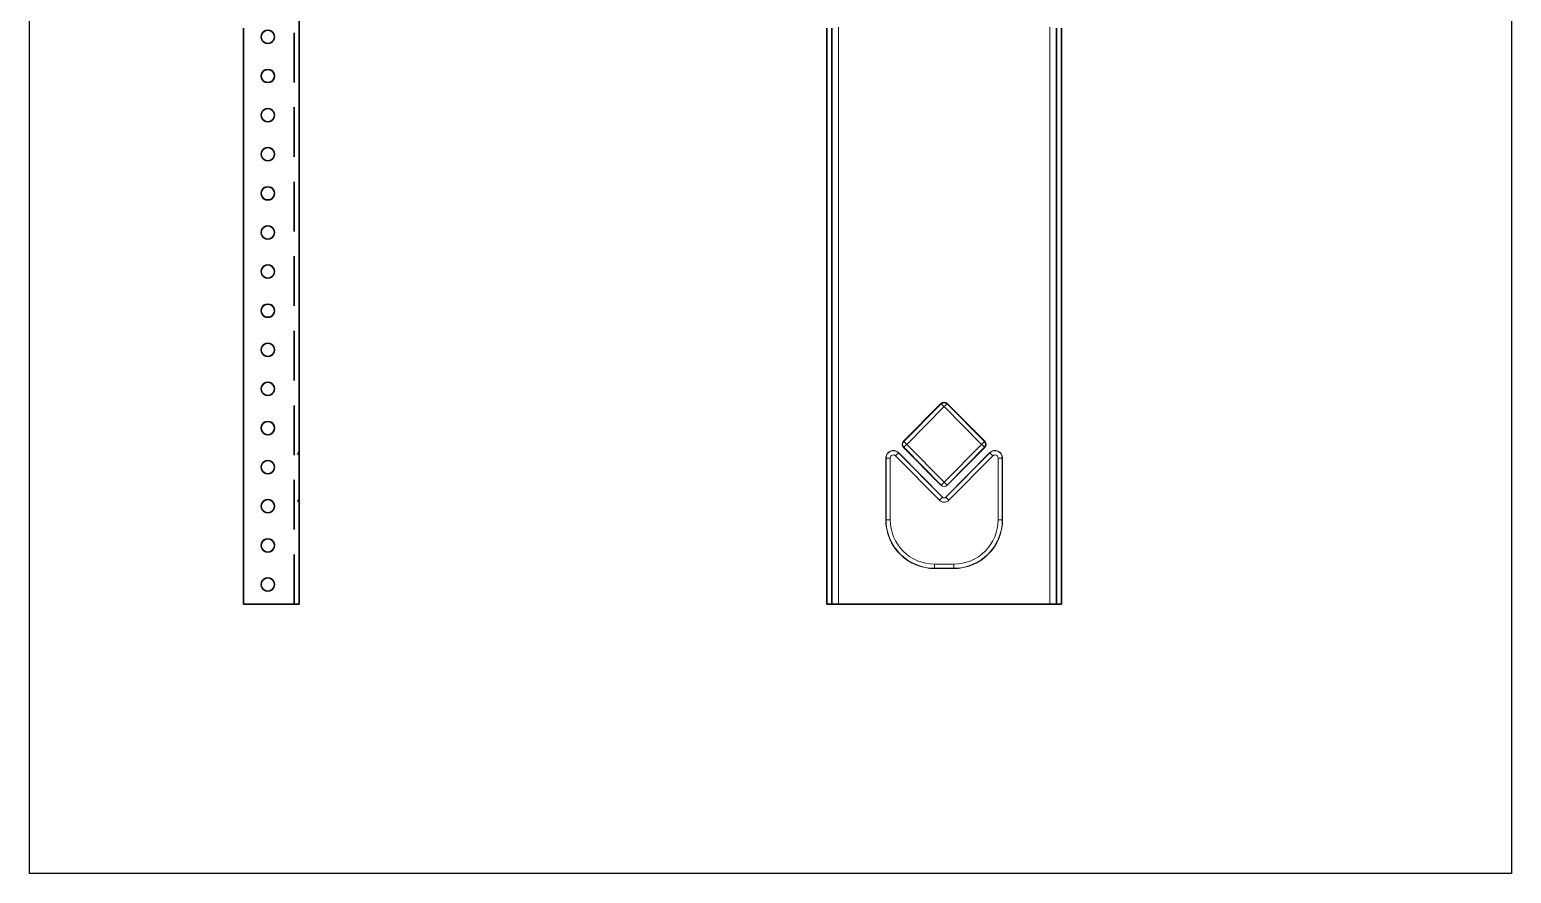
# Model space of a CAD drawing. Extents: x -442114 to -441356, y 420528 to 426243.
# Drawn here: x -442114 to -441356, y 420528 to 420960 of the extents above; entities that cross this region are included whole.
import ezdxf

# ---------------------------------------------------------------- set-up
doc = ezdxf.new("R2010")
doc.units = 0
doc.linetypes.add('DASHEDX2', pattern=[38.1, 25.4, -12.7])
for name, color, linetype, lineweight in [('GORUNEN', 7, 'Continuous', 35), ('SINIR', 7, 'Continuous', 35), ('TEGET', 8, 'Continuous', 18)]:
    doc.layers.add(name, color=color, linetype=linetype, lineweight=lineweight)

# ---------------------------------------------------------------- blocks, each defined once
blk = doc.blocks.new('RTEEEEW')
at = {"layer": 'GORUNEN', "color": 3}
for points in [[(-441706.17, 420665.81), (-441706.17, 420960.31)], [(-441703.67, 420665.81), (-441703.67, 420960.31)], [(-441588.67, 420960.31), (-441588.67, 420665.81)], [(-441586.17, 420960.31), (-441586.17, 420665.81)], [(-441647.68, 420768.26), (-441646.99, 420768.73), (-441646.17, 420768.9), (-441645.35, 420768.73), (-441644.65, 420768.26)], [(-441625.51, 420748.94), (-441625.05, 420748.25), (-441624.89, 420747.44), (-441625.05, 420746.62), (-441625.51, 420745.94)], [(-441645.27, 420720.41), (-441645.18, 420720.33), (-441645.09, 420720.24), (-441645, 420720.15), (-441644.9, 420720.05), (-441644.8, 420719.95), (-441644.69, 420719.84), (-441644.58, 420719.73), (-441644.47, 420719.62), (-441644.35, 420719.51), (-441644.23, 420719.39), (-441644.12, 420719.27), (-441644, 420719.15), (-441643.87, 420719.03), (-441643.75, 420718.91)], [(-441706.17, 420665.81), (-441703.67, 420665.81)], [(-441700.17, 420665.81), (-441700.56, 420665.81), (-441700.95, 420665.81), (-441701.32, 420665.81), (-441701.69, 420665.81), (-441702.03, 420665.81), (-441702.35, 420665.81), (-441702.64, 420665.81), (-441702.9, 420665.81), (-441703.13, 420665.81), (-441703.32, 420665.81), (-441703.47, 420665.81), (-441703.58, 420665.81), (-441703.65, 420665.81), (-441703.67, 420665.81)], [(-441700.17, 420665.81), (-441592.17, 420665.81)], [(-441588.67, 420665.81), (-441588.69, 420665.81), (-441588.76, 420665.81), (-441588.86, 420665.81), (-441589.01, 420665.81), (-441589.2, 420665.81), (-441589.43, 420665.81), (-441589.69, 420665.81), (-441589.99, 420665.81), (-441590.31, 420665.81), (-441590.65, 420665.81), (-441591.01, 420665.81), (-441591.39, 420665.81), (-441591.78, 420665.81), (-441592.17, 420665.81)], [(-441586.17, 420665.81), (-441588.67, 420665.81)]]:
    blk.add_lwpolyline(points, dxfattribs=at)
at = {"layer": 'TEGET', "color": 3}
for points in [[(-441700.17, 420960.81), (-441700.17, 420665.81)], [(-441592.17, 420665.81), (-441592.17, 420960.81)], [(-441666.93, 420749.05), (-441647.79, 420768.37)], [(-441666.83, 420748.94), (-441647.68, 420768.26)], [(-441665.31, 420747.44), (-441646.17, 420766.76)], [(-441647.79, 420768.37), (-441647.05, 420768.87), (-441646.17, 420769.04), (-441645.29, 420768.87), (-441644.55, 420768.37)], [(-441647.68, 420768.26), (-441647.69, 420768.27), (-441647.7, 420768.28), (-441647.7, 420768.28), (-441647.71, 420768.29), (-441647.72, 420768.3), (-441647.72, 420768.3), (-441647.73, 420768.31), (-441647.74, 420768.32), (-441647.75, 420768.33), (-441647.75, 420768.33), (-441647.76, 420768.34), (-441647.77, 420768.35), (-441647.78, 420768.36), (-441647.79, 420768.37)], [(-441647.68, 420768.26), (-441647.6, 420768.18), (-441647.51, 420768.09), (-441647.41, 420768), (-441647.31, 420767.9), (-441647.21, 420767.8), (-441647.11, 420767.69), (-441647, 420767.58), (-441646.88, 420767.47), (-441646.77, 420767.36), (-441646.65, 420767.24), (-441646.53, 420767.12), (-441646.41, 420767), (-441646.29, 420766.88), (-441646.17, 420766.76)], [(-441644.65, 420768.26), (-441645.34, 420767.58), (-441646.17, 420766.76)], [(-441646.17, 420766.76), (-441627.02, 420747.44)], [(-441644.55, 420768.37), (-441644.56, 420768.36), (-441644.56, 420768.35), (-441644.57, 420768.34), (-441644.58, 420768.33), (-441644.59, 420768.33), (-441644.6, 420768.32), (-441644.6, 420768.31), (-441644.61, 420768.3), (-441644.62, 420768.3), (-441644.63, 420768.29), (-441644.63, 420768.28), (-441644.64, 420768.28), (-441644.65, 420768.27), (-441644.65, 420768.26)], [(-441644.65, 420768.26), (-441625.51, 420748.94)], [(-441644.55, 420768.37), (-441625.4, 420749.05)], [(-441669.41, 420743.18), (-441670.33, 420743.86), (-441671.4, 420744.25), (-441672.54, 420744.31), (-441673.64, 420744.03), (-441674.62, 420743.45), (-441675.39, 420742.61), (-441675.88, 420741.57), (-441676.05, 420740.44)], [(-441669.52, 420743.07), (-441670.4, 420743.73), (-441671.43, 420744.11), (-441672.53, 420744.16), (-441673.59, 420743.9), (-441674.53, 420743.34), (-441675.27, 420742.53), (-441675.74, 420741.53), (-441675.9, 420740.44)], [(-441669.52, 420743.07), (-441669.6, 420742.99), (-441669.69, 420742.9), (-441669.79, 420742.81), (-441669.88, 420742.71), (-441669.99, 420742.61), (-441670.09, 420742.5), (-441670.2, 420742.39), (-441670.32, 420742.28), (-441670.43, 420742.16), (-441670.55, 420742.05), (-441670.67, 420741.93), (-441670.79, 420741.81), (-441670.91, 420741.69), (-441671.03, 420741.57)], [(-441669.52, 420743.07), (-441669.51, 420743.08), (-441669.5, 420743.08), (-441669.5, 420743.09), (-441669.49, 420743.1), (-441669.48, 420743.1), (-441669.48, 420743.11), (-441669.47, 420743.12), (-441669.46, 420743.13), (-441669.45, 420743.13), (-441669.44, 420743.14), (-441669.44, 420743.15), (-441669.43, 420743.16), (-441669.42, 420743.17), (-441669.41, 420743.18)], [(-441669.52, 420743.07), (-441647.07, 420720.41)], [(-441669.41, 420743.18), (-441646.96, 420720.52)], [(-441666.93, 420745.84), (-441667.42, 420746.57), (-441667.59, 420747.44), (-441667.42, 420748.31), (-441666.93, 420749.05)], [(-441666.83, 420748.94), (-441667.28, 420748.25), (-441667.44, 420747.44), (-441667.28, 420746.63), (-441666.83, 420745.94)], [(-441666.93, 420749.05), (-441666.92, 420749.04), (-441666.91, 420749.03), (-441666.91, 420749.02), (-441666.9, 420749.01), (-441666.89, 420749), (-441666.88, 420749), (-441666.87, 420748.99), (-441666.87, 420748.98), (-441666.86, 420748.97), (-441666.85, 420748.97), (-441666.85, 420748.96), (-441666.84, 420748.95), (-441666.83, 420748.95), (-441666.83, 420748.94)], [(-441666.93, 420745.84), (-441666.92, 420745.84), (-441666.91, 420745.85), (-441666.91, 420745.86), (-441666.9, 420745.87), (-441666.89, 420745.88), (-441666.88, 420745.88), (-441666.87, 420745.89), (-441666.87, 420745.9), (-441666.86, 420745.91), (-441666.85, 420745.91), (-441666.85, 420745.92), (-441666.84, 420745.93), (-441666.83, 420745.93), (-441666.83, 420745.94)], [(-441647.79, 420726.51), (-441666.93, 420745.84)], [(-441666.83, 420748.94), (-441666.74, 420748.86), (-441666.65, 420748.77), (-441666.56, 420748.67), (-441666.46, 420748.58), (-441666.35, 420748.47), (-441666.25, 420748.37), (-441666.14, 420748.26), (-441666.03, 420748.15), (-441665.91, 420748.03), (-441665.79, 420747.92), (-441665.67, 420747.8), (-441665.55, 420747.68), (-441665.43, 420747.56), (-441665.31, 420747.44)], [(-441666.83, 420745.94), (-441666.74, 420746.02), (-441666.65, 420746.11), (-441666.56, 420746.21), (-441666.46, 420746.3), (-441666.35, 420746.41), (-441666.25, 420746.51), (-441666.14, 420746.62), (-441666.03, 420746.73), (-441665.91, 420746.85), (-441665.79, 420746.96), (-441665.67, 420747.08), (-441665.55, 420747.2), (-441665.43, 420747.32), (-441665.31, 420747.44)], [(-441647.68, 420726.62), (-441666.83, 420745.94)], [(-441646.17, 420728.12), (-441665.31, 420747.44)], [(-441627.02, 420747.44), (-441646.17, 420728.12)], [(-441645.37, 420720.52), (-441622.92, 420743.18)], [(-441645.27, 420720.41), (-441622.82, 420743.07)], [(-441625.51, 420745.94), (-441644.65, 420726.62)], [(-441625.4, 420745.84), (-441644.55, 420726.51)], [(-441625.51, 420748.94), (-441625.59, 420748.86), (-441625.68, 420748.77), (-441625.78, 420748.67), (-441625.88, 420748.58), (-441625.98, 420748.47), (-441626.09, 420748.37), (-441626.2, 420748.26), (-441626.31, 420748.15), (-441626.43, 420748.03), (-441626.54, 420747.92), (-441626.66, 420747.8), (-441626.78, 420747.68), (-441626.9, 420747.56), (-441627.02, 420747.44)], [(-441625.51, 420745.94), (-441625.59, 420746.02), (-441625.68, 420746.11), (-441625.78, 420746.21), (-441625.88, 420746.3), (-441625.98, 420746.41), (-441626.09, 420746.51), (-441626.2, 420746.62), (-441626.31, 420746.73), (-441626.43, 420746.85), (-441626.54, 420746.96), (-441626.66, 420747.08), (-441626.78, 420747.2), (-441626.9, 420747.32), (-441627.02, 420747.44)], [(-441625.51, 420748.94), (-441625.5, 420748.95), (-441625.5, 420748.95), (-441625.49, 420748.96), (-441625.48, 420748.97), (-441625.48, 420748.97), (-441625.47, 420748.98), (-441625.46, 420748.99), (-441625.45, 420749), (-441625.45, 420749), (-441625.44, 420749.01), (-441625.43, 420749.02), (-441625.42, 420749.03), (-441625.41, 420749.04), (-441625.4, 420749.05)], [(-441625.51, 420745.94), (-441625.5, 420745.93), (-441625.5, 420745.93), (-441625.49, 420745.92), (-441625.48, 420745.91), (-441625.48, 420745.91), (-441625.47, 420745.9), (-441625.46, 420745.89), (-441625.45, 420745.88), (-441625.45, 420745.88), (-441625.44, 420745.87), (-441625.43, 420745.86), (-441625.42, 420745.85), (-441625.41, 420745.84), (-441625.4, 420745.84)], [(-441625.4, 420749.05), (-441624.92, 420748.31), (-441624.74, 420747.44), (-441624.92, 420746.57), (-441625.4, 420745.84)], [(-441616.29, 420740.44), (-441616.46, 420741.57), (-441616.94, 420742.61), (-441617.71, 420743.45), (-441618.69, 420744.03), (-441619.8, 420744.31), (-441620.94, 420744.25), (-441622.01, 420743.86), (-441622.92, 420743.18)], [(-441622.82, 420743.07), (-441622.83, 420743.08), (-441622.83, 420743.08), (-441622.84, 420743.09), (-441622.85, 420743.1), (-441622.85, 420743.1), (-441622.86, 420743.11), (-441622.87, 420743.12), (-441622.88, 420743.13), (-441622.88, 420743.13), (-441622.89, 420743.14), (-441622.9, 420743.15), (-441622.91, 420743.16), (-441622.92, 420743.17), (-441622.92, 420743.18)], [(-441616.43, 420740.44), (-441616.6, 420741.53), (-441617.07, 420742.53), (-441617.81, 420743.34), (-441618.75, 420743.9), (-441619.81, 420744.16), (-441620.9, 420744.11), (-441621.94, 420743.73), (-441622.82, 420743.07)], [(-441622.82, 420743.07), (-441622.73, 420742.99), (-441622.64, 420742.9), (-441622.55, 420742.81), (-441622.45, 420742.71), (-441622.35, 420742.61), (-441622.24, 420742.5), (-441622.13, 420742.39), (-441622.02, 420742.28), (-441621.9, 420742.16), (-441621.79, 420742.05), (-441621.67, 420741.93), (-441621.55, 420741.81), (-441621.43, 420741.69), (-441621.3, 420741.57)], [(-441676.05, 420740.44), (-441675.9, 420740.44)], [(-441676.05, 420708.91), (-441676.05, 420740.44)], [(-441675.9, 420740.44), (-441674.93, 420740.44), (-441673.77, 420740.44)], [(-441675.9, 420708.91), (-441675.9, 420740.44)], [(-441673.77, 420740.44), (-441673.7, 420740.91), (-441673.5, 420741.34), (-441673.18, 420741.68), (-441672.78, 420741.92), (-441672.32, 420742.04), (-441671.85, 420742.01), (-441671.41, 420741.85), (-441671.03, 420741.57)], [(-441673.77, 420740.44), (-441673.77, 420708.91)], [(-441671.03, 420741.57), (-441648.58, 420718.91)], [(-441643.75, 420718.91), (-441621.3, 420741.57)], [(-441621.3, 420741.57), (-441620.93, 420741.85), (-441620.48, 420742.01), (-441620.01, 420742.04), (-441619.56, 420741.92), (-441619.16, 420741.68), (-441618.84, 420741.34), (-441618.64, 420740.91), (-441618.57, 420740.44)], [(-441618.57, 420740.44), (-441618.57, 420708.91)], [(-441616.43, 420740.44), (-441617.4, 420740.44), (-441618.57, 420740.44)], [(-441616.43, 420740.44), (-441616.43, 420708.91)], [(-441616.29, 420740.44), (-441616.43, 420740.44)], [(-441616.29, 420708.91), (-441616.29, 420740.44)], [(-441647.68, 420726.62), (-441647.6, 420726.7), (-441647.51, 420726.79), (-441647.41, 420726.88), (-441647.31, 420726.98), (-441647.21, 420727.08), (-441647.11, 420727.19), (-441647, 420727.3), (-441646.88, 420727.41), (-441646.77, 420727.52), (-441646.65, 420727.64), (-441646.53, 420727.76), (-441646.41, 420727.88), (-441646.29, 420728), (-441646.17, 420728.12)], [(-441644.65, 420726.62), (-441644.74, 420726.7), (-441644.83, 420726.79), (-441644.92, 420726.88), (-441645.02, 420726.98), (-441645.12, 420727.08), (-441645.23, 420727.19), (-441645.34, 420727.3), (-441645.45, 420727.41), (-441645.57, 420727.52), (-441645.69, 420727.64), (-441645.8, 420727.76), (-441645.93, 420727.88), (-441646.05, 420728), (-441646.17, 420728.12)], [(-441647.07, 420720.41), (-441647.76, 420719.73), (-441648.58, 420718.91)], [(-441647.68, 420726.62), (-441647.69, 420726.61), (-441647.7, 420726.6), (-441647.7, 420726.6), (-441647.71, 420726.59), (-441647.72, 420726.58), (-441647.72, 420726.58), (-441647.73, 420726.57), (-441647.74, 420726.56), (-441647.75, 420726.55), (-441647.75, 420726.55), (-441647.76, 420726.54), (-441647.77, 420726.53), (-441647.78, 420726.52), (-441647.79, 420726.51)], [(-441644.55, 420726.51), (-441645.29, 420726.01), (-441646.17, 420725.84), (-441647.05, 420726.01), (-441647.79, 420726.51)], [(-441647.68, 420726.62), (-441646.99, 420726.15), (-441646.17, 420725.98), (-441645.35, 420726.15), (-441644.65, 420726.62)], [(-441646.96, 420720.52), (-441647.07, 420720.41)], [(-441645.27, 420720.41), (-441645.68, 420720.14), (-441646.17, 420720.04), (-441646.66, 420720.14), (-441647.07, 420720.41)], [(-441645.37, 420720.52), (-441645.74, 420720.27), (-441646.17, 420720.19), (-441646.6, 420720.27), (-441646.96, 420720.52)], [(-441645.27, 420720.41), (-441645.27, 420720.42), (-441645.28, 420720.43), (-441645.29, 420720.43), (-441645.29, 420720.44), (-441645.3, 420720.45), (-441645.31, 420720.45), (-441645.32, 420720.46), (-441645.32, 420720.47), (-441645.33, 420720.48), (-441645.34, 420720.48), (-441645.35, 420720.49), (-441645.36, 420720.5), (-441645.36, 420720.51), (-441645.37, 420720.52)], [(-441644.55, 420726.51), (-441644.56, 420726.52), (-441644.56, 420726.53), (-441644.57, 420726.54), (-441644.58, 420726.55), (-441644.59, 420726.55), (-441644.6, 420726.56), (-441644.6, 420726.57), (-441644.61, 420726.58), (-441644.62, 420726.58), (-441644.63, 420726.59), (-441644.63, 420726.6), (-441644.64, 420726.6), (-441644.65, 420726.61), (-441644.65, 420726.62)], [(-441648.58, 420718.91), (-441648.07, 420718.48), (-441647.48, 420718.17), (-441646.83, 420717.97), (-441646.17, 420717.91), (-441645.5, 420717.97), (-441644.86, 420718.17), (-441644.27, 420718.48), (-441643.75, 420718.91)], [(-441675.9, 420708.91), (-441675.91, 420708.91), (-441675.92, 420708.91), (-441675.93, 420708.91), (-441675.94, 420708.91), (-441675.95, 420708.91), (-441675.96, 420708.91), (-441675.97, 420708.91), (-441675.98, 420708.91), (-441675.99, 420708.91), (-441676, 420708.91), (-441676.01, 420708.91), (-441676.02, 420708.91), (-441676.04, 420708.91), (-441676.05, 420708.91)], [(-441676.05, 420708.91), (-441675.93, 420706.46), (-441675.57, 420704.03), (-441674.97, 420701.65), (-441674.15, 420699.34), (-441673.1, 420697.13), (-441671.84, 420695.03), (-441670.38, 420693.06), (-441668.73, 420691.24), (-441666.92, 420689.6), (-441664.95, 420688.14), (-441662.85, 420686.88), (-441660.63, 420685.83), (-441658.32, 420685), (-441655.94, 420684.41), (-441653.52, 420684.05), (-441651.07, 420683.92)], [(-441675.9, 420708.91), (-441675.78, 420708.91), (-441675.65, 420708.91), (-441675.52, 420708.91), (-441675.38, 420708.91), (-441675.24, 420708.91), (-441675.09, 420708.91), (-441674.93, 420708.91), (-441674.77, 420708.91), (-441674.61, 420708.91), (-441674.45, 420708.91), (-441674.28, 420708.91), (-441674.11, 420708.91), (-441673.94, 420708.91), (-441673.77, 420708.91)], [(-441675.9, 420708.91), (-441675.78, 420706.47), (-441675.42, 420704.06), (-441674.83, 420701.69), (-441674.01, 420699.4), (-441672.97, 420697.2), (-441671.71, 420695.11), (-441670.26, 420693.15), (-441668.63, 420691.35), (-441666.82, 420689.71), (-441664.87, 420688.26), (-441662.78, 420687.01), (-441660.57, 420685.96), (-441658.28, 420685.14), (-441655.91, 420684.55), (-441653.5, 420684.19), (-441651.07, 420684.07)], [(-441651.07, 420686.21), (-441653.29, 420686.31), (-441655.5, 420686.64), (-441657.66, 420687.18), (-441659.76, 420687.93), (-441661.77, 420688.89), (-441663.68, 420690.03), (-441665.47, 420691.36), (-441667.12, 420692.85), (-441668.61, 420694.5), (-441669.94, 420696.29), (-441671.09, 420698.2), (-441672.04, 420700.21), (-441672.79, 420702.31), (-441673.33, 420704.47), (-441673.66, 420706.68), (-441673.77, 420708.91)], [(-441618.57, 420708.91), (-441618.68, 420706.68), (-441619, 420704.47), (-441619.55, 420702.31), (-441620.3, 420700.22), (-441621.25, 420698.2), (-441622.39, 420696.29), (-441623.72, 420694.5), (-441625.22, 420692.85), (-441626.87, 420691.36), (-441628.65, 420690.03), (-441630.56, 420688.89), (-441632.58, 420687.93), (-441634.67, 420687.18), (-441636.84, 420686.64), (-441639.04, 420686.31), (-441641.27, 420686.21)], [(-441641.27, 420684.07), (-441638.83, 420684.19), (-441636.42, 420684.55), (-441634.06, 420685.14), (-441631.76, 420685.96), (-441629.56, 420687.01), (-441627.47, 420688.26), (-441625.51, 420689.71), (-441623.71, 420691.35), (-441622.07, 420693.15), (-441620.62, 420695.11), (-441619.37, 420697.2), (-441618.33, 420699.4), (-441617.5, 420701.69), (-441616.91, 420704.06), (-441616.55, 420706.47), (-441616.43, 420708.91)], [(-441641.27, 420683.92), (-441638.82, 420684.05), (-441636.39, 420684.41), (-441634.01, 420685), (-441631.71, 420685.83), (-441629.49, 420686.88), (-441627.39, 420688.14), (-441625.42, 420689.6), (-441623.6, 420691.24), (-441621.96, 420693.06), (-441620.5, 420695.03), (-441619.24, 420697.13), (-441618.19, 420699.34), (-441617.36, 420701.65), (-441616.77, 420704.03), (-441616.41, 420706.45), (-441616.29, 420708.91)], [(-441616.43, 420708.91), (-441617.4, 420708.91), (-441618.57, 420708.91)], [(-441616.29, 420708.91), (-441616.43, 420708.91)], [(-441641.27, 420686.21), (-441651.07, 420686.21)], [(-441651.07, 420684.07), (-441651.07, 420685.04), (-441651.07, 420686.21)], [(-441641.27, 420684.07), (-441651.07, 420684.07)], [(-441651.07, 420683.92), (-441651.07, 420684.07)], [(-441641.27, 420683.92), (-441651.07, 420683.92)], [(-441641.27, 420684.07), (-441641.27, 420684.19), (-441641.27, 420684.32), (-441641.27, 420684.45), (-441641.27, 420684.59), (-441641.27, 420684.74), (-441641.27, 420684.89), (-441641.27, 420685.04), (-441641.27, 420685.2), (-441641.27, 420685.36), (-441641.27, 420685.53), (-441641.27, 420685.69), (-441641.27, 420685.86), (-441641.27, 420686.03), (-441641.27, 420686.21)], [(-441641.27, 420684.07), (-441641.27, 420684.06), (-441641.27, 420684.06), (-441641.27, 420684.05), (-441641.27, 420684.04), (-441641.27, 420684.03), (-441641.27, 420684.02), (-441641.27, 420684.01), (-441641.27, 420683.99), (-441641.27, 420683.98), (-441641.27, 420683.97), (-441641.27, 420683.96), (-441641.27, 420683.95), (-441641.27, 420683.94), (-441641.27, 420683.92)]]:
    blk.add_lwpolyline(points, dxfattribs=at)
blk = doc.blocks.new('FRAR')
at = {"layer": 'GORUNEN', "color": 3, "linetype": 'DASHEDX2'}
blk.add_lwpolyline([(-441342.82, 420665.81), (-441342.82, 423145.81)], dxfattribs=at)
at = {"layer": 'GORUNEN', "color": 3}
for points in [[(-441340.32, 420665.81), (-441340.32, 423145.81)], [(-441368.82, 420960.31), (-441368.82, 420665.81)], [(-441356.32, 420959.21), (-441357.37, 420959.04), (-441358.32, 420958.56), (-441359.07, 420957.8), (-441359.55, 420956.86), (-441359.72, 420955.81)], [(-441359.72, 420955.81), (-441359.55, 420954.75), (-441359.07, 420953.81), (-441358.32, 420953.05), (-441357.37, 420952.57), (-441356.32, 420952.41)], [(-441359.22, 420957.57), (-441358.72, 420958.21), (-441358.09, 420958.71)], [(-441352.92, 420955.81), (-441353.09, 420956.86), (-441353.57, 420957.8), (-441354.32, 420958.56), (-441355.27, 420959.04), (-441356.32, 420959.21)], [(-441356.32, 420952.41), (-441355.27, 420952.57), (-441354.32, 420953.05), (-441353.57, 420953.81), (-441353.09, 420954.75), (-441352.92, 420955.81)], [(-441354.55, 420958.71), (-441353.92, 420958.21), (-441353.42, 420957.57)], [(-441358.09, 420952.9), (-441358.72, 420953.4), (-441359.22, 420954.04)], [(-441353.42, 420954.04), (-441353.92, 420953.4), (-441354.55, 420952.9)], [(-441356.32, 420939.21), (-441357.37, 420939.04), (-441358.32, 420938.56), (-441359.07, 420937.8), (-441359.55, 420936.86), (-441359.72, 420935.81)], [(-441359.72, 420935.81), (-441359.55, 420934.75), (-441359.07, 420933.81), (-441358.32, 420933.05), (-441357.37, 420932.57), (-441356.32, 420932.41)], [(-441359.22, 420937.57), (-441358.72, 420938.21), (-441358.09, 420938.71)], [(-441358.09, 420932.9), (-441358.72, 420933.4), (-441359.22, 420934.04)], [(-441352.92, 420935.81), (-441353.09, 420936.86), (-441353.57, 420937.8), (-441354.32, 420938.56), (-441355.27, 420939.04), (-441356.32, 420939.21)], [(-441356.32, 420932.41), (-441355.27, 420932.57), (-441354.32, 420933.05), (-441353.57, 420933.81), (-441353.09, 420934.75), (-441352.92, 420935.81)], [(-441354.55, 420938.71), (-441353.92, 420938.21), (-441353.42, 420937.57)], [(-441353.42, 420934.04), (-441353.92, 420933.4), (-441354.55, 420932.9)], [(-441356.32, 420919.21), (-441357.37, 420919.04), (-441358.32, 420918.56), (-441359.07, 420917.8), (-441359.55, 420916.86), (-441359.72, 420915.81)], [(-441359.22, 420917.57), (-441358.72, 420918.21), (-441358.09, 420918.71)], [(-441352.92, 420915.81), (-441353.09, 420916.86), (-441353.57, 420917.8), (-441354.32, 420918.56), (-441355.27, 420919.04), (-441356.32, 420919.21)], [(-441354.55, 420918.71), (-441353.92, 420918.21), (-441353.42, 420917.57)], [(-441359.72, 420915.81), (-441359.55, 420914.75), (-441359.07, 420913.81), (-441358.32, 420913.05), (-441357.37, 420912.57), (-441356.32, 420912.41)], [(-441358.09, 420912.9), (-441358.72, 420913.4), (-441359.22, 420914.04)], [(-441356.32, 420912.41), (-441355.27, 420912.57), (-441354.32, 420913.05), (-441353.57, 420913.81), (-441353.09, 420914.75), (-441352.92, 420915.81)], [(-441353.42, 420914.04), (-441353.92, 420913.4), (-441354.55, 420912.9)], [(-441356.32, 420899.21), (-441357.37, 420899.04), (-441358.32, 420898.56), (-441359.07, 420897.8), (-441359.55, 420896.86), (-441359.72, 420895.81)], [(-441359.72, 420895.81), (-441359.55, 420894.75), (-441359.07, 420893.81), (-441358.32, 420893.05), (-441357.37, 420892.57), (-441356.32, 420892.41)], [(-441359.22, 420897.57), (-441358.72, 420898.21), (-441358.09, 420898.71)], [(-441352.92, 420895.81), (-441353.09, 420896.86), (-441353.57, 420897.8), (-441354.32, 420898.56), (-441355.27, 420899.04), (-441356.32, 420899.21)], [(-441356.32, 420892.41), (-441355.27, 420892.57), (-441354.32, 420893.05), (-441353.57, 420893.81), (-441353.09, 420894.75), (-441352.92, 420895.81)], [(-441354.55, 420898.71), (-441353.92, 420898.21), (-441353.42, 420897.57)], [(-441358.09, 420892.9), (-441358.72, 420893.4), (-441359.22, 420894.04)], [(-441353.42, 420894.04), (-441353.92, 420893.4), (-441354.55, 420892.9)], [(-441356.32, 420879.21), (-441357.37, 420879.04), (-441358.32, 420878.56), (-441359.07, 420877.8), (-441359.55, 420876.86), (-441359.72, 420875.81)], [(-441359.72, 420875.81), (-441359.55, 420874.75), (-441359.07, 420873.81), (-441358.32, 420873.05), (-441357.37, 420872.57), (-441356.32, 420872.41)], [(-441359.22, 420877.57), (-441358.72, 420878.21), (-441358.09, 420878.71)], [(-441358.09, 420872.9), (-441358.72, 420873.4), (-441359.22, 420874.04)], [(-441352.92, 420875.81), (-441353.09, 420876.86), (-441353.57, 420877.8), (-441354.32, 420878.56), (-441355.27, 420879.04), (-441356.32, 420879.21)], [(-441356.32, 420872.41), (-441355.27, 420872.57), (-441354.32, 420873.05), (-441353.57, 420873.81), (-441353.09, 420874.75), (-441352.92, 420875.81)], [(-441354.55, 420878.71), (-441353.92, 420878.21), (-441353.42, 420877.57)], [(-441353.42, 420874.04), (-441353.92, 420873.4), (-441354.55, 420872.9)], [(-441356.32, 420859.21), (-441357.37, 420859.04), (-441358.32, 420858.56), (-441359.07, 420857.8), (-441359.55, 420856.86), (-441359.72, 420855.81)], [(-441359.22, 420857.57), (-441358.72, 420858.21), (-441358.09, 420858.71)], [(-441352.92, 420855.81), (-441353.09, 420856.86), (-441353.57, 420857.8), (-441354.32, 420858.56), (-441355.27, 420859.04), (-441356.32, 420859.21)], [(-441354.55, 420858.71), (-441353.92, 420858.21), (-441353.42, 420857.57)], [(-441359.72, 420855.81), (-441359.55, 420854.75), (-441359.07, 420853.81), (-441358.32, 420853.05), (-441357.37, 420852.57), (-441356.32, 420852.41)], [(-441358.09, 420852.9), (-441358.72, 420853.4), (-441359.22, 420854.04)], [(-441356.32, 420852.41), (-441355.27, 420852.57), (-441354.32, 420853.05), (-441353.57, 420853.81), (-441353.09, 420854.75), (-441352.92, 420855.81)], [(-441353.42, 420854.04), (-441353.92, 420853.4), (-441354.55, 420852.9)], [(-441356.32, 420839.21), (-441357.37, 420839.04), (-441358.32, 420838.56), (-441359.07, 420837.8), (-441359.55, 420836.86), (-441359.72, 420835.81)], [(-441359.72, 420835.81), (-441359.55, 420834.75), (-441359.07, 420833.81), (-441358.32, 420833.05), (-441357.37, 420832.57), (-441356.32, 420832.41)], [(-441359.22, 420837.57), (-441358.72, 420838.21), (-441358.09, 420838.71)], [(-441358.09, 420832.9), (-441358.72, 420833.4), (-441359.22, 420834.04)], [(-441352.92, 420835.81), (-441353.09, 420836.86), (-441353.57, 420837.8), (-441354.32, 420838.56), (-441355.27, 420839.04), (-441356.32, 420839.21)], [(-441356.32, 420832.41), (-441355.27, 420832.57), (-441354.32, 420833.05), (-441353.57, 420833.81), (-441353.09, 420834.75), (-441352.92, 420835.81)], [(-441354.55, 420838.71), (-441353.92, 420838.21), (-441353.42, 420837.57)], [(-441353.42, 420834.04), (-441353.92, 420833.4), (-441354.55, 420832.9)], [(-441356.32, 420819.21), (-441357.37, 420819.04), (-441358.32, 420818.56), (-441359.07, 420817.8), (-441359.55, 420816.86), (-441359.72, 420815.81)], [(-441359.22, 420817.57), (-441358.72, 420818.21), (-441358.09, 420818.71)], [(-441352.92, 420815.81), (-441353.09, 420816.86), (-441353.57, 420817.8), (-441354.32, 420818.56), (-441355.27, 420819.04), (-441356.32, 420819.21)], [(-441354.55, 420818.71), (-441353.92, 420818.21), (-441353.42, 420817.57)], [(-441359.72, 420815.81), (-441359.55, 420814.75), (-441359.07, 420813.81), (-441358.32, 420813.05), (-441357.37, 420812.57), (-441356.32, 420812.41)], [(-441358.09, 420812.9), (-441358.72, 420813.4), (-441359.22, 420814.04)], [(-441356.32, 420812.41), (-441355.27, 420812.57), (-441354.32, 420813.05), (-441353.57, 420813.81), (-441353.09, 420814.75), (-441352.92, 420815.81)], [(-441353.42, 420814.04), (-441353.92, 420813.4), (-441354.55, 420812.9)], [(-441356.32, 420799.21), (-441357.37, 420799.04), (-441358.32, 420798.56), (-441359.07, 420797.8), (-441359.55, 420796.86), (-441359.72, 420795.81)], [(-441359.22, 420797.57), (-441358.72, 420798.21), (-441358.09, 420798.71)], [(-441352.92, 420795.81), (-441353.09, 420796.86), (-441353.57, 420797.8), (-441354.32, 420798.56), (-441355.27, 420799.04), (-441356.32, 420799.21)], [(-441354.55, 420798.71), (-441353.92, 420798.21), (-441353.42, 420797.57)], [(-441359.72, 420795.81), (-441359.55, 420794.75), (-441359.07, 420793.81), (-441358.32, 420793.05), (-441357.37, 420792.57), (-441356.32, 420792.41)], [(-441358.09, 420792.9), (-441358.72, 420793.4), (-441359.22, 420794.04)], [(-441356.32, 420792.41), (-441355.27, 420792.57), (-441354.32, 420793.05), (-441353.57, 420793.81), (-441353.09, 420794.75), (-441352.92, 420795.81)], [(-441353.42, 420794.04), (-441353.92, 420793.4), (-441354.55, 420792.9)], [(-441356.32, 420779.21), (-441357.37, 420779.04), (-441358.32, 420778.56), (-441359.07, 420777.8), (-441359.55, 420776.86), (-441359.72, 420775.81)], [(-441359.72, 420775.81), (-441359.55, 420774.75), (-441359.07, 420773.81), (-441358.32, 420773.05), (-441357.37, 420772.57), (-441356.32, 420772.41)], [(-441359.22, 420777.57), (-441358.72, 420778.21), (-441358.09, 420778.71)], [(-441358.09, 420772.9), (-441358.72, 420773.4), (-441359.22, 420774.04)], [(-441352.92, 420775.81), (-441353.09, 420776.86), (-441353.57, 420777.8), (-441354.32, 420778.56), (-441355.27, 420779.04), (-441356.32, 420779.21)], [(-441356.32, 420772.41), (-441355.27, 420772.57), (-441354.32, 420773.05), (-441353.57, 420773.81), (-441353.09, 420774.75), (-441352.92, 420775.81)], [(-441354.55, 420778.71), (-441353.92, 420778.21), (-441353.42, 420777.57)], [(-441353.42, 420774.04), (-441353.92, 420773.4), (-441354.55, 420772.9)], [(-441356.32, 420759.21), (-441357.37, 420759.04), (-441358.32, 420758.56), (-441359.07, 420757.8), (-441359.55, 420756.86), (-441359.72, 420755.81)], [(-441359.22, 420757.57), (-441358.72, 420758.21), (-441358.09, 420758.71)], [(-441352.92, 420755.81), (-441353.09, 420756.86), (-441353.57, 420757.8), (-441354.32, 420758.56), (-441355.27, 420759.04), (-441356.32, 420759.21)], [(-441354.55, 420758.71), (-441353.92, 420758.21), (-441353.42, 420757.57)], [(-441359.72, 420755.81), (-441359.55, 420754.75), (-441359.07, 420753.81), (-441358.32, 420753.05), (-441357.37, 420752.57), (-441356.32, 420752.41)], [(-441358.09, 420752.9), (-441358.72, 420753.4), (-441359.22, 420754.04)], [(-441356.32, 420752.41), (-441355.27, 420752.57), (-441354.32, 420753.05), (-441353.57, 420753.81), (-441353.09, 420754.75), (-441352.92, 420755.81)], [(-441353.42, 420754.04), (-441353.92, 420753.4), (-441354.55, 420752.9)], [(-441356.32, 420739.21), (-441357.37, 420739.04), (-441358.32, 420738.56), (-441359.07, 420737.8), (-441359.55, 420736.86), (-441359.72, 420735.81)], [(-441359.72, 420735.81), (-441359.55, 420734.75), (-441359.07, 420733.81), (-441358.32, 420733.05), (-441357.37, 420732.57), (-441356.32, 420732.41)], [(-441359.22, 420737.57), (-441358.72, 420738.21), (-441358.09, 420738.71)], [(-441352.92, 420735.81), (-441353.09, 420736.86), (-441353.57, 420737.8), (-441354.32, 420738.56), (-441355.27, 420739.04), (-441356.32, 420739.21)], [(-441356.32, 420732.41), (-441355.27, 420732.57), (-441354.32, 420733.05), (-441353.57, 420733.81), (-441353.09, 420734.75), (-441352.92, 420735.81)], [(-441354.55, 420738.71), (-441353.92, 420738.21), (-441353.42, 420737.57)], [(-441358.09, 420732.9), (-441358.72, 420733.4), (-441359.22, 420734.04)], [(-441353.42, 420734.04), (-441353.92, 420733.4), (-441354.55, 420732.9)], [(-441356.32, 420719.21), (-441357.37, 420719.04), (-441358.32, 420718.56), (-441359.07, 420717.8), (-441359.55, 420716.86), (-441359.72, 420715.81)], [(-441359.72, 420715.81), (-441359.55, 420714.75), (-441359.07, 420713.81), (-441358.32, 420713.05), (-441357.37, 420712.57), (-441356.32, 420712.41)], [(-441359.22, 420717.57), (-441358.72, 420718.21), (-441358.09, 420718.71)], [(-441358.09, 420712.9), (-441358.72, 420713.4), (-441359.22, 420714.04)], [(-441352.92, 420715.81), (-441353.09, 420716.86), (-441353.57, 420717.8), (-441354.32, 420718.56), (-441355.27, 420719.04), (-441356.32, 420719.21)], [(-441356.32, 420712.41), (-441355.27, 420712.57), (-441354.32, 420713.05), (-441353.57, 420713.81), (-441353.09, 420714.75), (-441352.92, 420715.81)], [(-441354.55, 420718.71), (-441353.92, 420718.21), (-441353.42, 420717.57)], [(-441353.42, 420714.04), (-441353.92, 420713.4), (-441354.55, 420712.9)], [(-441356.32, 420699.21), (-441357.37, 420699.04), (-441358.32, 420698.56), (-441359.07, 420697.8), (-441359.55, 420696.86), (-441359.72, 420695.81)], [(-441359.22, 420697.57), (-441358.72, 420698.21), (-441358.09, 420698.71)], [(-441352.92, 420695.81), (-441353.09, 420696.86), (-441353.57, 420697.8), (-441354.32, 420698.56), (-441355.27, 420699.04), (-441356.32, 420699.21)], [(-441354.55, 420698.71), (-441353.92, 420698.21), (-441353.42, 420697.57)], [(-441359.72, 420695.81), (-441359.55, 420694.75), (-441359.07, 420693.81), (-441358.32, 420693.05), (-441357.37, 420692.57), (-441356.32, 420692.41)], [(-441358.09, 420692.9), (-441358.72, 420693.4), (-441359.22, 420694.04)], [(-441356.32, 420692.41), (-441355.27, 420692.57), (-441354.32, 420693.05), (-441353.57, 420693.81), (-441353.09, 420694.75), (-441352.92, 420695.81)], [(-441353.42, 420694.04), (-441353.92, 420693.4), (-441354.55, 420692.9)], [(-441356.32, 420679.21), (-441357.37, 420679.04), (-441358.32, 420678.56), (-441359.07, 420677.8), (-441359.55, 420676.86), (-441359.72, 420675.81)], [(-441359.72, 420675.81), (-441359.55, 420674.75), (-441359.07, 420673.81), (-441358.32, 420673.05), (-441357.37, 420672.57), (-441356.32, 420672.41)], [(-441359.22, 420677.57), (-441358.72, 420678.21), (-441358.09, 420678.71)], [(-441352.92, 420675.81), (-441353.09, 420676.86), (-441353.57, 420677.8), (-441354.32, 420678.56), (-441355.27, 420679.04), (-441356.32, 420679.21)], [(-441356.32, 420672.41), (-441355.27, 420672.57), (-441354.32, 420673.05), (-441353.57, 420673.81), (-441353.09, 420674.75), (-441352.92, 420675.81)], [(-441354.55, 420678.71), (-441353.92, 420678.21), (-441353.42, 420677.57)], [(-441358.09, 420672.9), (-441358.72, 420673.4), (-441359.22, 420674.04)], [(-441353.42, 420674.04), (-441353.92, 420673.4), (-441354.55, 420672.9)], [(-441346.32, 420665.81), (-441368.82, 420665.81)], [(-441346.32, 420665.81), (-441345.65, 420665.81), (-441344.98, 420665.81), (-441344.34, 420665.81), (-441343.72, 420665.81), (-441343.13, 420665.81), (-441342.58, 420665.81), (-441342.08, 420665.81), (-441341.63, 420665.81), (-441341.24, 420665.81), (-441340.91, 420665.81), (-441340.66, 420665.81), (-441340.47, 420665.81), (-441340.36, 420665.81), (-441340.32, 420665.81)]]:
    blk.add_lwpolyline(points, dxfattribs=at)
at = {"layer": 'SINIR', "color": 3}
for points in [[(-441341.19, 420742.34), (-441340.82, 420742.76), (-441340.55, 420743.24), (-441340.38, 420743.77), (-441340.32, 420744.33)], [(-441340.48, 420743.4), (-441340.32, 420744.33)], [(-441341.19, 420718.2), (-441340.82, 420718.62), (-441340.55, 420719.1), (-441340.38, 420719.63), (-441340.32, 420720.19)]]:
    blk.add_lwpolyline(points, dxfattribs=at)

msp = doc.modelspace()

# ---------------------------------------------------------------- linework, layer by layer
msp.add_lwpolyline([(-442113.95, 424094.38), (-441356.04, 424094.38), (-441356.04, 420528.11), (-442113.95, 420528.11)], close=True)

# ---------------------------------------------------------------- block references
for name, p in [('FRAR', (-635.78, 0)), ('RTEEEEW', (0, 0))]:
    msp.add_blockref(name, p)

doc.saveas('drawing.dxf')
